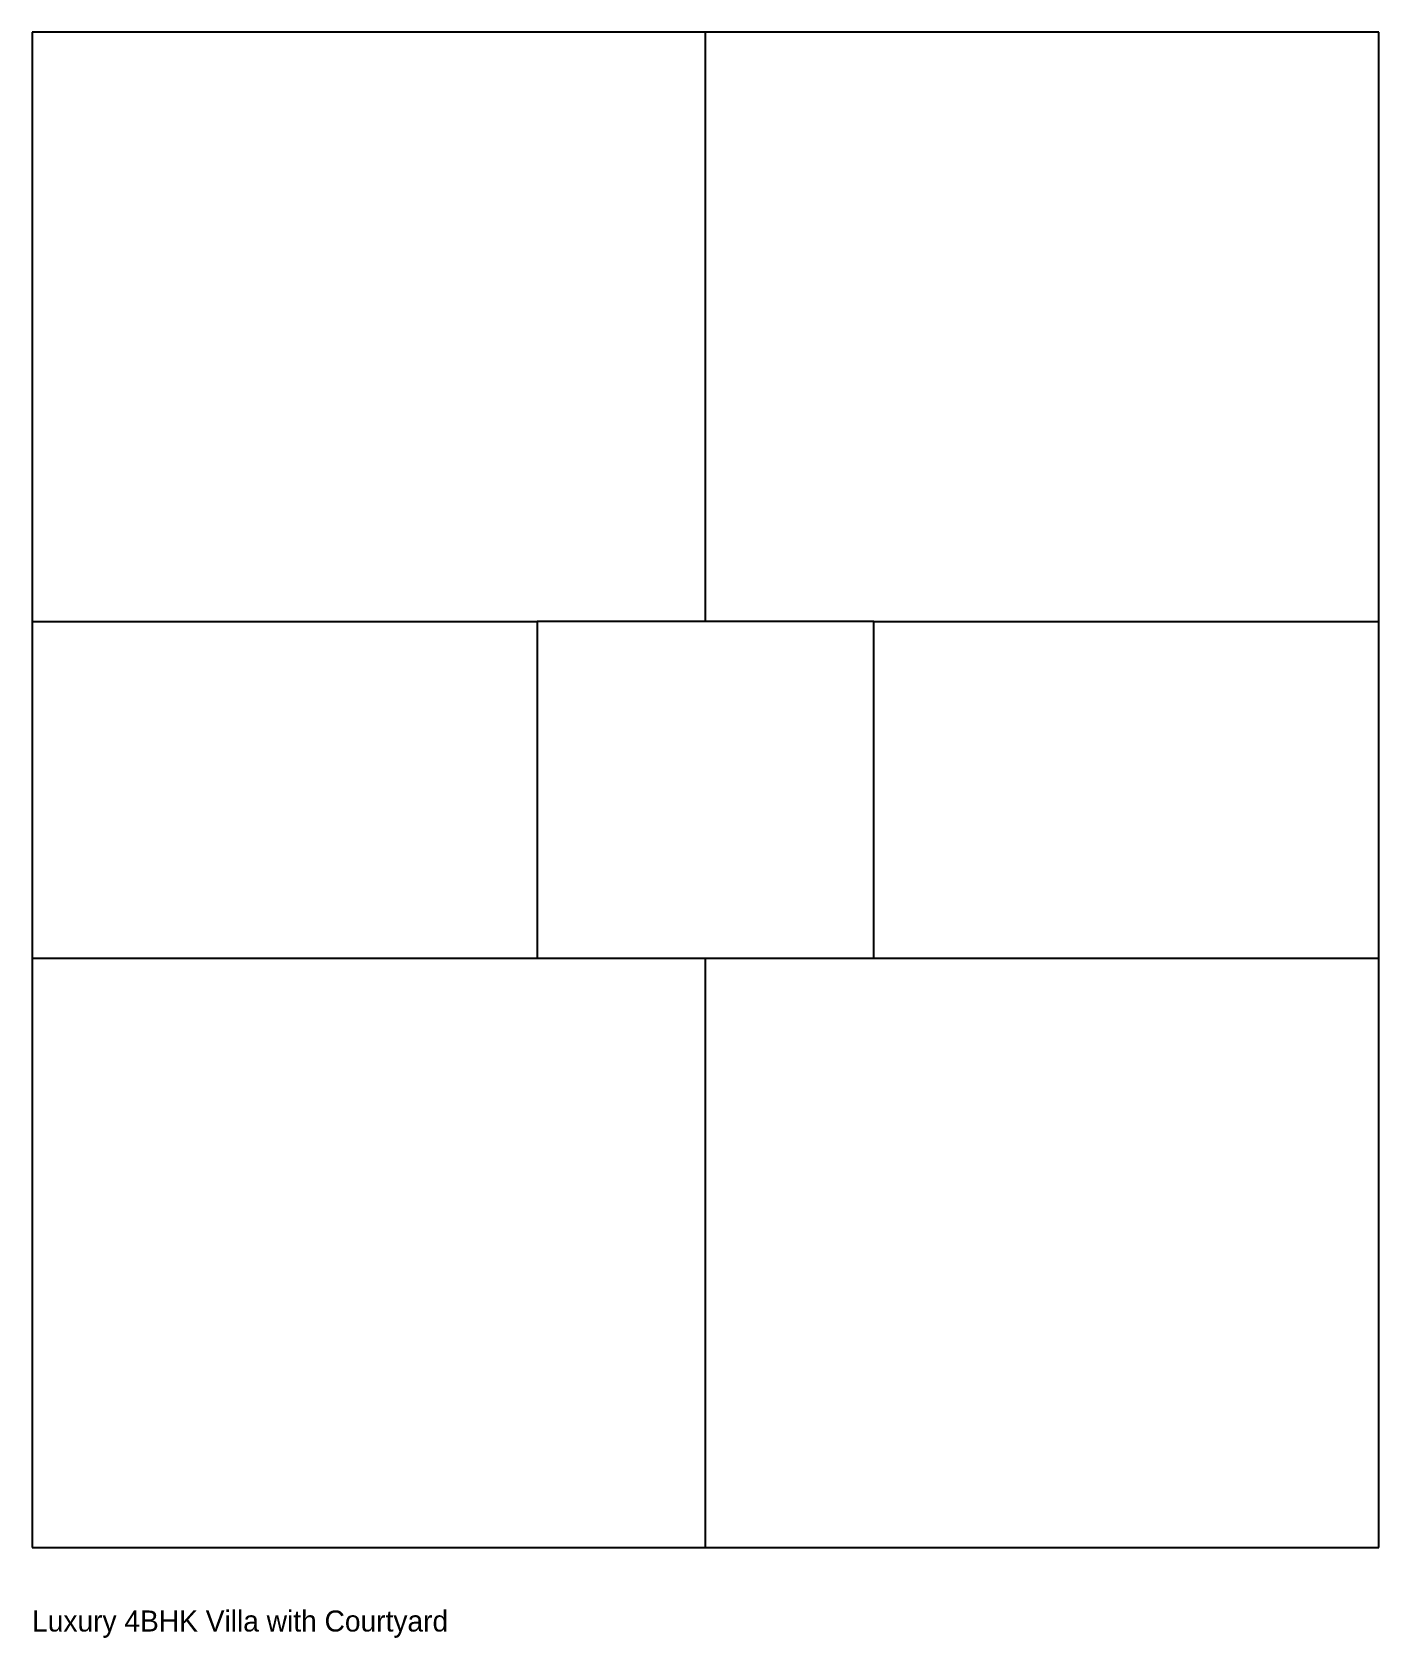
# Model space of a CAD drawing. Header units: metres. Extents: x 0 to 16000, y -1075 to 18000.
import ezdxf

# ---------------------------------------------------------------- set-up
doc = ezdxf.new("R2010")
doc.units = ezdxf.units.M
doc.layers.add('ANNOTATION', color=3, linetype='Continuous')
doc.layers.add('WALLS', color=7, linetype='Continuous')

msp = doc.modelspace()

# ---------------------------------------------------------------- linework, layer by layer
at = {"layer": 'WALLS'}
for p, q in [((16000, 18000), (0, 18000)), ((0, 18000), (0, 0)), ((8000, 11000), (8000, 18000)), ((16000, 0), (16000, 18000)), ((0, 11000), (6000, 11000)), ((10000, 11000), (6000, 11000)), ((6000, 11000), (6000, 7000)), ((10000, 7000), (10000, 11000)), ((10000, 11000), (16000, 11000)), ((0, 7000), (6000, 7000)), ((6000, 7000), (10000, 7000)), ((8000, 0), (8000, 7000)), ((10000, 7000), (16000, 7000)), ((0, 0), (16000, 0))]:
    msp.add_line(p, q, dxfattribs=at)

# ---------------------------------------------------------------- texts
at = {"layer": 'ANNOTATION'}
msp.add_text('Luxury 4BHK Villa with Courtyard', height=250, dxfattribs=at).set_placement((0, -1000))

doc.saveas('drawing.dxf')
